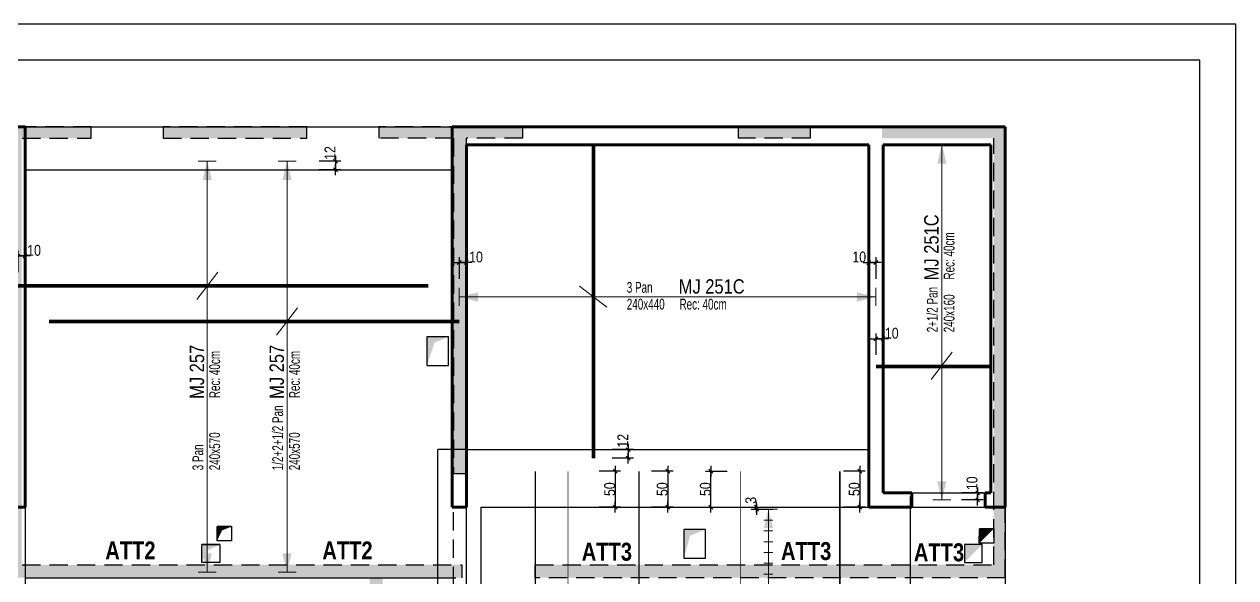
# Model space of a CAD drawing. Header units: millimetres. Extents: x 12821 to 19311, y -3644 to -644.
# Drawn here: x 17625 to 19311, y -1414 to -644 of the extents above; entities that cross this region are included whole.
import ezdxf
from ezdxf.enums import TextEntityAlignment as Align

# ---------------------------------------------------------------- set-up
doc = ezdxf.new("R2010")
doc.units = ezdxf.units.MM
doc.linetypes.add('CACHEX2', pattern=[19.05, 12.7, -6.35])
for name, color, linetype in [('01-Cad  2', 1, 'Continuous'), ('01_ARMA_INF', 50, 'Continuous'), ('01_cote_gen', 4, 'Continuous'), ('01_linteaux', 2, 'Continuous'), ('01_murs_sup', 2, 'CACHEX2'), ('01_resv', 32, 'Continuous'), ('01_texte', 230, 'Continuous'), ('AA_COTES', 2, 'Continuous')]:
    doc.layers.add(name, color=color, linetype=linetype)
doc.layers.add('01_murs_coup', color=5, linetype='Continuous', lineweight=60)
doc.styles.add('PATIO', font='ARIALN.TTF')
doc.styles.add('STYLE2', font='ARIALN.TTF')
doc.styles.add('Titre', font='ariblk.ttf')
doc.dimstyles.new('JB50', dxfattribs={"dimscale": 0.1, "dimtxt": 150, "dimasz": 15, "dimexe": 0.1, "dimexo": 0.1, "dimgap": 0.09, "dimtad": 1, "dimdec": 1, "dimdsep": 46, "dimtxsty": 'STYLE2', "dimblk1": 'BOND_G', "dimblk2": 'BOND_D', "dimsah": 1, "dimcen": 1.5, "dimdle": 0.01, "dimse1": 1, "dimse2": 1, "dimclrd": 4, "dimclre": 2, "dimclrt": 6, "dimazin": 2, "dimtfac": 2.333333, "dimtdec": 1, "dimtix": 1, "dimtmove": 2, "dimatfit": 3, "dimldrblk": 'BOND_G', "dimfxl": 1, "dimtolj": 1, "dimtzin": 0, "dimarcsym": 0})

# ---------------------------------------------------------------- blocks, each defined once
blk = doc.blocks.new('BOND_G')
at = {"layer": 'AA_COTES', "color": 0}
for p, q in [((0, -5), (0, 15)), ((5, 0), (-5, 0)), ((1.8, 1.8), (-1.8, -1.8))]:
    blk.add_line(p, q, dxfattribs=at)
blk = doc.blocks.new('BOND_D')
at = {"layer": 'AA_COTES', "color": 0}
for p, q in [((5, 0), (-5, 0)), ((-1.8, -1.8), (1.8, 1.8)), ((0, 5), (0, -15))]:
    blk.add_line(p, q, dxfattribs=at)
blk = doc.blocks.new('*D1582')
at = {"layer": '01_cote_gen', "color": 4, "lineweight": -2, "transparency": 16777216}
for p, q in [((18644.1, -1313.9), (18644.1, -1312.4)), ((18644.1, -1315.4), (18644.1, -1318.4)), ((18644.1, -1319.9), (18644.1, -1321.4))]:
    blk.add_line(p, q, dxfattribs=at)
at = {"layer": 'Defpoints', "color": 0, "transparency": 16777216}
for p in [(18644.1, -1318.4), (18666.7, -1315.4), (18673.1, -1318.4)]:
    blk.add_point(p, dxfattribs=at)
at = {"layer": '01_cote_gen', "color": 4, "lineweight": -2, "transparency": 16777216, "xscale": 1.5, "yscale": 1.5, "zscale": 1.5}
for name, p, rotation in [('BOND_G', (18644.1, -1315.4), 270), ('BOND_D', (18644.1, -1318.4), 90)]:
    blk.add_blockref(name, p, dxfattribs=dict(at, rotation=rotation))
at = {"layer": '01_cote_gen', "color": 6, "transparency": 16777216, "insert": (18636.1, -1305.9), "char_height": 15, "attachment_point": 5, "rotation": 90, "style": 'STYLE2'}
blk.add_mtext('\\A1;3', dxfattribs=at)
blk = doc.blocks.new('*D1586')
at = {"layer": '01_cote_gen', "color": 4, "lineweight": -2, "transparency": 16777216}
blk.add_line((18447.5, -1266.9), (18447.5, -1313.9), dxfattribs=at)
at = {"layer": 'Defpoints', "color": 0, "transparency": 16777216}
for p in [(18336.3, -1265.4), (18336.3, -1315.4), (18447.5, -1315.4)]:
    blk.add_point(p, dxfattribs=at)
at = {"layer": '01_cote_gen', "color": 4, "lineweight": -2, "transparency": 16777216, "xscale": 1.5, "yscale": 1.5, "zscale": 1.5}
for name, p, rotation in [('BOND_G', (18447.5, -1265.4), 90), ('BOND_D', (18447.5, -1315.4), 270)]:
    blk.add_blockref(name, p, dxfattribs=dict(at, rotation=rotation))
at = {"layer": '01_cote_gen', "color": 6, "transparency": 16777216, "insert": (18439.8, -1290.4), "char_height": 15, "attachment_point": 5, "rotation": 90, "style": 'STYLE2'}
blk.add_mtext('\\A1;50', dxfattribs=at)
blk = doc.blocks.new('*D1589')
at = {"layer": '01_cote_gen', "color": 4, "lineweight": -2, "transparency": 16777216}
blk.add_line((18520.6, -1266.9), (18520.6, -1313.9), dxfattribs=at)
at = {"layer": 'Defpoints', "color": 0, "transparency": 16777216}
for p in [(18480.4, -1265.4), (18480.4, -1315.4), (18520.6, -1315.4)]:
    blk.add_point(p, dxfattribs=at)
at = {"layer": '01_cote_gen', "color": 4, "lineweight": -2, "transparency": 16777216, "xscale": 1.5, "yscale": 1.5, "zscale": 1.5}
for name, p, rotation in [('BOND_G', (18520.6, -1265.4), 90), ('BOND_D', (18520.6, -1315.4), 270)]:
    blk.add_blockref(name, p, dxfattribs=dict(at, rotation=rotation))
at = {"layer": '01_cote_gen', "color": 6, "transparency": 16777216, "insert": (18512.9, -1290.4), "char_height": 15, "attachment_point": 5, "rotation": 90, "style": 'STYLE2'}
blk.add_mtext('\\A1;50', dxfattribs=at)
blk = doc.blocks.new('*D1590')
at = {"layer": '01_cote_gen', "color": 4, "lineweight": -2, "transparency": 16777216}
blk.add_line((18787.7, -1266.9), (18787.7, -1313.9), dxfattribs=at)
at = {"layer": 'Defpoints', "color": 0, "transparency": 16777216}
for p in [(18759.9, -1265.4), (18740, -1315.4), (18787.7, -1315.4)]:
    blk.add_point(p, dxfattribs=at)
at = {"layer": '01_cote_gen', "color": 4, "lineweight": -2, "transparency": 16777216, "xscale": 1.5, "yscale": 1.5, "zscale": 1.5}
for name, p, rotation in [('BOND_G', (18787.7, -1265.4), 90), ('BOND_D', (18787.7, -1315.4), 270)]:
    blk.add_blockref(name, p, dxfattribs=dict(at, rotation=rotation))
at = {"layer": '01_cote_gen', "color": 6, "transparency": 16777216, "insert": (18780, -1290.4), "char_height": 15, "attachment_point": 5, "rotation": 90, "style": 'STYLE2'}
blk.add_mtext('\\A1;50', dxfattribs=at)
blk = doc.blocks.new('*D1591')
at = {"layer": '01_cote_gen', "color": 4, "lineweight": -2, "transparency": 16777216}
blk.add_line((18580.6, -1313.9), (18580.6, -1266.9), dxfattribs=at)
at = {"layer": 'Defpoints', "color": 0, "transparency": 16777216}
for p in [(18580.6, -1265.4), (18621.5, -1265.4), (18621.5, -1315.4)]:
    blk.add_point(p, dxfattribs=at)
at = {"layer": '01_cote_gen', "color": 4, "lineweight": -2, "transparency": 16777216, "xscale": 1.5, "yscale": 1.5, "zscale": 1.5}
for name, p, rotation in [('BOND_D', (18580.6, -1265.4), 90), ('BOND_G', (18580.6, -1315.4), 270)]:
    blk.add_blockref(name, p, dxfattribs=dict(at, rotation=rotation))
at = {"layer": '01_cote_gen', "color": 6, "transparency": 16777216, "insert": (18572.9, -1290.4), "char_height": 15, "attachment_point": 5, "rotation": 90, "style": 'STYLE2'}
blk.add_mtext('\\A1;50', dxfattribs=at)
blk = doc.blocks.new('*D1626')
at = {"layer": '01_cote_gen', "color": 4, "lineweight": -2, "transparency": 16777216}
blk.add_line((18058.3, -835.9), (18058.3, -844.9), dxfattribs=at)
at = {"layer": 'Defpoints', "color": 0, "transparency": 16777216}
for p in [(18003.5, -834.4), (18003.5, -846.4), (18058.3, -846.4)]:
    blk.add_point(p, dxfattribs=at)
at = {"layer": '01_cote_gen', "color": 4, "lineweight": -2, "transparency": 16777216, "xscale": 1.5, "yscale": 1.5, "zscale": 1.5}
for name, p, rotation in [('BOND_G', (18058.3, -834.4), 90), ('BOND_D', (18058.3, -846.4), 270)]:
    blk.add_blockref(name, p, dxfattribs=dict(at, rotation=rotation))
at = {"layer": '01_cote_gen', "color": 6, "transparency": 16777216, "insert": (18050.7, -822.9), "char_height": 15, "attachment_point": 5, "rotation": 90, "style": 'STYLE2'}
blk.add_mtext('\\A1;12', dxfattribs=at)
blk = doc.blocks.new('*D1627')
at = {"layer": '01_cote_gen', "color": 4, "lineweight": -2, "transparency": 16777216}
blk.add_line((18231.9, -975.3), (18238.9, -975.3), dxfattribs=at)
at = {"layer": 'Defpoints', "color": 0, "transparency": 16777216}
for p in [(18240.4, -975.3), (18230.4, -1010.6), (18240.4, -1010.6)]:
    blk.add_point(p, dxfattribs=at)
at = {"layer": '01_cote_gen', "color": 4, "lineweight": -2, "transparency": 16777216, "xscale": 1.5, "yscale": 1.5, "zscale": 1.5, "rotation": 180}
blk.add_blockref('BOND_G', (18230.4, -975.3), dxfattribs=at)
at = {"layer": '01_cote_gen', "color": 4, "lineweight": -2, "transparency": 16777216, "xscale": 1.5, "yscale": 1.5, "zscale": 1.5}
blk.add_blockref('BOND_D', (18240.4, -975.3), dxfattribs=at)
at = {"layer": '01_cote_gen', "color": 6, "transparency": 16777216, "insert": (18253.8, -967.6), "char_height": 15, "attachment_point": 5, "style": 'STYLE2'}
blk.add_mtext('\\A1;10', dxfattribs=at)
blk = doc.blocks.new('*D1628')
at = {"layer": '01_cote_gen', "color": 4, "lineweight": -2, "transparency": 16777216}
blk.add_line((17618.1, -966.1), (17625.1, -966.1), dxfattribs=at)
at = {"layer": 'Defpoints', "color": 0, "transparency": 16777216}
for p in [(17626.6, -966.1), (17616.6, -1007.8), (17626.6, -1007.8)]:
    blk.add_point(p, dxfattribs=at)
at = {"layer": '01_cote_gen', "color": 4, "lineweight": -2, "transparency": 16777216, "xscale": 1.5, "yscale": 1.5, "zscale": 1.5, "rotation": 180}
blk.add_blockref('BOND_G', (17616.6, -966.1), dxfattribs=at)
at = {"layer": '01_cote_gen', "color": 4, "lineweight": -2, "transparency": 16777216, "xscale": 1.5, "yscale": 1.5, "zscale": 1.5}
blk.add_blockref('BOND_D', (17626.6, -966.1), dxfattribs=at)
at = {"layer": '01_cote_gen', "color": 6, "transparency": 16777216, "insert": (17639.1, -958.4), "char_height": 15, "attachment_point": 5, "style": 'STYLE2'}
blk.add_mtext('\\A1;10', dxfattribs=at)
blk = doc.blocks.new('*D1630')
at = {"layer": '01_cote_gen', "color": 4, "lineweight": -2, "transparency": 16777216}
blk.add_line((18801.6, -975.3), (18808.6, -975.3), dxfattribs=at)
at = {"layer": 'Defpoints', "color": 0, "transparency": 16777216}
for p in [(18810.1, -975.3), (18810.1, -1035.6), (18800.1, -1235.4)]:
    blk.add_point(p, dxfattribs=at)
at = {"layer": '01_cote_gen', "color": 4, "lineweight": -2, "transparency": 16777216, "xscale": 1.5, "yscale": 1.5, "zscale": 1.5, "rotation": 180}
blk.add_blockref('BOND_G', (18800.1, -975.3), dxfattribs=at)
at = {"layer": '01_cote_gen', "color": 4, "lineweight": -2, "transparency": 16777216, "xscale": 1.5, "yscale": 1.5, "zscale": 1.5}
blk.add_blockref('BOND_D', (18810.1, -975.3), dxfattribs=at)
at = {"layer": '01_cote_gen', "color": 6, "transparency": 16777216, "insert": (18786.9, -967.6), "char_height": 15, "attachment_point": 5, "style": 'STYLE2'}
blk.add_mtext('\\A1;10', dxfattribs=at)
blk = doc.blocks.new('*D1631')
at = {"layer": '01_cote_gen', "color": 4, "lineweight": -2, "transparency": 16777216}
blk.add_line((18465.6, -1236.9), (18465.6, -1245.9), dxfattribs=at)
at = {"layer": 'Defpoints', "color": 0, "transparency": 16777216}
for p in [(18417.3, -1235.4), (18417.3, -1247.4), (18465.6, -1247.4)]:
    blk.add_point(p, dxfattribs=at)
at = {"layer": '01_cote_gen', "color": 4, "lineweight": -2, "transparency": 16777216, "xscale": 1.5, "yscale": 1.5, "zscale": 1.5}
for name, p, rotation in [('BOND_G', (18465.6, -1235.4), 90), ('BOND_D', (18465.6, -1247.4), 270)]:
    blk.add_blockref(name, p, dxfattribs=dict(at, rotation=rotation))
at = {"layer": '01_cote_gen', "color": 6, "transparency": 16777216, "insert": (18458.1, -1223.1), "char_height": 15, "attachment_point": 5, "rotation": 90, "style": 'STYLE2'}
blk.add_mtext('\\A1;12', dxfattribs=at)
blk = doc.blocks.new('*D1651')
at = {"layer": '01_cote_gen', "color": 4, "lineweight": -2, "transparency": 16777216}
blk.add_line((18811.6, -1081.2), (18818.6, -1081.2), dxfattribs=at)
at = {"layer": 'Defpoints', "color": 0, "transparency": 16777216}
for p in [(18820.1, -1081.2), (18810.1, -1119.7), (18820.1, -1119.7)]:
    blk.add_point(p, dxfattribs=at)
at = {"layer": '01_cote_gen', "color": 4, "lineweight": -2, "transparency": 16777216, "xscale": 1.5, "yscale": 1.5, "zscale": 1.5, "rotation": 180}
blk.add_blockref('BOND_G', (18810.1, -1081.2), dxfattribs=at)
at = {"layer": '01_cote_gen', "color": 4, "lineweight": -2, "transparency": 16777216, "xscale": 1.5, "yscale": 1.5, "zscale": 1.5}
blk.add_blockref('BOND_D', (18820.1, -1081.2), dxfattribs=at)
at = {"layer": '01_cote_gen', "color": 6, "transparency": 16777216, "insert": (18832.2, -1073.6), "char_height": 15, "attachment_point": 5, "style": 'STYLE2'}
blk.add_mtext('\\A1;10', dxfattribs=at)
blk = doc.blocks.new('*D1670')
at = {"layer": '01_cote_gen', "color": 4, "lineweight": -2, "transparency": 16777216}
blk.add_line((18951.6, -1296.9), (18951.6, -1303.9), dxfattribs=at)
at = {"layer": 'Defpoints', "color": 0, "transparency": 16777216}
for p in [(18860.1, -1295.4), (18914.4, -1305.4), (18951.6, -1305.4)]:
    blk.add_point(p, dxfattribs=at)
at = {"layer": '01_cote_gen', "color": 4, "lineweight": -2, "transparency": 16777216, "xscale": 1.5, "yscale": 1.5, "zscale": 1.5}
for name, p, rotation in [('BOND_G', (18951.6, -1295.4), 90), ('BOND_D', (18951.6, -1305.4), 270)]:
    blk.add_blockref(name, p, dxfattribs=dict(at, rotation=rotation))
at = {"layer": '01_cote_gen', "color": 6, "transparency": 16777216, "insert": (18943.9, -1282.3), "char_height": 15, "attachment_point": 5, "rotation": 90, "style": 'STYLE2'}
blk.add_mtext('\\A1;10', dxfattribs=at)

msp = doc.modelspace()

# ---------------------------------------------------------------- hatches: boundary and pattern name
at = {"layer": '01_murs_sup'}
h = msp.add_hatch(dxfattribs=at)
h.set_pattern_fill('DASH', color=256, scale=2.5, angle=135)
h.set_pattern_definition([(135, (3467.145, 11747.268), (-11.22532, 9e-16), [7.9375, -7.9375])])
h.paths.add_polyline_path([(15409.18, -1916.45), (15389.18, -1916.45), (15389.18, -2444.45), (17606.59, -2444.45), (17606.59, -2484.34), (17621.78, -2484.34), (17621.78, -2210.45), (18222.09, -2210.45), (18222.09, -2678.35), (18240.09, -2678.35), (18240.09, -2074.5), (18222.09, -2074.5), (18222.09, -2192.45), (17625.78, -2192.45), (17625.78, -1936.5), (18222.09, -1936.5), (18222.09, -1941.5), (18239.78, -1941.5), (18239.78, -1558.45), (18123.78, -1558.45), (18123.78, -1413.62), (18233.78, -1413.61), (18233.78, -1395.61), (17621.78, -1395.65), (17621.78, -802.45), (17718.33, -802.45), (17718.33, -786.45), (17601.78, -786.45), (17601.78, -1413.65), (18105.78, -1413.62), (18105.78, -1576.45), (18222.09, -1576.45), (18222.09, -1916.5), (17607.59, -1916.5), (17607.59, -2419.45), (17345.78, -2419.45), (17345.78, -1916.45), (17327.59, -1916.45), (17327.59, -2419.45), (16811.78, -2419.45), (16811.78, -1916.45), (16791.78, -1916.45), (16791.78, -2419.45), (16531.78, -2419.45), (16531.78, -1866.45), (16503.78, -1866.45), (16503.78, -1886.45), (16511.78, -1886.45), (16511.78, -2419.45), (16391.78, -2419.45), (16391.78, -1991.45), (16373.78, -1991.45), (16373.78, -2419.45), (16253.78, -2419.45), (16253.78, -1886.45), (16401.78, -1886.45), (16401.78, -1866.45), (16235.78, -1866.45), (16235.78, -2419.45), (15986.05, -2419.45), (15986.05, -1916.45), (15966.05, -1916.45), (15966.05, -2419.45), (15409.18, -2419.45)])
h = msp.add_hatch(dxfattribs=at)
h.set_pattern_fill('DASH', color=256, scale=2.5, angle=135)
h.set_pattern_definition([(135, (3467.483, 11747.268), (-11.22532, 9e-16), [7.9375, -7.9375])])
h.paths.add_polyline_path([(18018.67, -786.45), (17818.67, -786.45), (17818.67, -802.45), (18018.67, -802.45)])
h.paths.add_polyline_path([(18318.67, -786.45), (18118.67, -786.45), (18118.67, -802.45), (18222.11, -802.45), (18222.11, -1268.75), (18240.11, -1268.75), (18240.11, -802.45), (18318.67, -802.45)])
h.paths.add_polyline_path([(18718.71, -786.45), (18618.67, -786.45), (18618.67, -802.45), (18718.71, -802.45)], flags=17)
h.paths.add_polyline_path([(18990.11, -786.45), (18818.71, -786.45), (18818.71, -802.45), (18974.11, -802.45), (18974.11, -1395.57), (18336.12, -1395.61), (18336.12, -1413.61), (18990.11, -1413.57)])

# ---------------------------------------------------------------- linework, layer by layer
at = {"layer": '01-Cad  2'}
for p, q in [((19310.7, -643.85), (12820.7, -643.85)), ((19310.7, -3643.85), (19310.7, -643.85)), ((19260.7, -693.85), (12870.7, -693.85)), ((19260.7, -3593.85), (19260.7, -693.85))]:
    msp.add_line(p, q, dxfattribs=at)
at = {"layer": '01_ARMA_INF', "linetype": 'Continuous', "lineweight": 0, "const_width": 5, "flags": 128}
for points in [[(18417.3, -811.45), (18417.3, -1247.45)], [(18187.56, -1007.59), (17616.59, -1007.75)], [(18230.59, -1057.12), (17659.63, -1057.28)], [(18810.11, -1119.65), (18970.11, -1119.65)]]:
    msp.add_lwpolyline(points, dxfattribs=at)
at = {"layer": '01_linteaux'}
for p, q in [((17626.59, -786.45), (18220.59, -786.45)), ((17626.59, -846.45), (18220.59, -846.45)), ((18200.59, -1916.4), (18200.59, -1235.45)), ((18240.59, -1235.45), (18200.59, -1235.45)), ((18240.59, -1235.45), (18800.11, -1235.45)), ((18860.11, -1295.45), (18962.11, -1295.45)), ((17626.59, -1315.45), (17626.59, -1916.4)), ((18240.59, -1916.4), (18240.59, -1315.45)), ((18260.59, -1315.45), (18800.11, -1315.45)), ((18260.59, -1315.45), (18260.59, -1916.4)), ((18860.11, -1315.45), (18962.11, -1315.45)), ((18990.11, -1315.45), (18990.11, -1916.45)), ((17626.59, -1413.65), (18200.59, -1413.62))]:
    msp.add_line(p, q, dxfattribs=at)
at = {"layer": '01_murs_coup'}
for p, q in [((15389.58, -786.45), (17626.59, -786.45)), ((17626.59, -1315.45), (17626.59, -786.45)), ((18220.59, -1315.45), (18220.59, -786.45)), ((18220.59, -786.45), (18990.11, -786.45)), ((18990.11, -1315.45), (18990.11, -786.45)), ((18240.59, -1315.45), (18240.59, -811.45)), ((18240.59, -811.45), (18800.11, -811.45)), ((18800.11, -1315.45), (18800.11, -811.45)), ((18820.11, -811.45), (18970.11, -811.45)), ((18820.11, -1295.45), (18820.11, -811.45)), ((18970.11, -1295.45), (18970.11, -811.45)), ((18820.11, -1295.45), (18860.11, -1295.45)), ((18860.11, -1315.45), (18860.11, -1295.45)), ((18962.11, -1295.45), (18970.11, -1295.45)), ((18962.11, -1295.45), (18970.11, -1295.45)), ((18962.11, -1315.45), (18962.11, -1295.45)), ((17606.59, -1315.45), (17626.59, -1315.45)), ((18240.59, -1315.45), (18220.59, -1315.45)), ((18800.11, -1315.45), (18860.11, -1315.45)), ((18962.11, -1315.45), (18990.11, -1315.45)), ((18962.11, -1315.45), (18990.11, -1315.45))]:
    msp.add_line(p, q, dxfattribs=at)
at = {"layer": '01_murs_sup', "ltscale": 2}
for p, q in [((17718.67, -786.45), (17602.32, -786.45)), ((17718.67, -802.45), (17718.67, -786.45)), ((18018.67, -786.45), (17818.67, -786.45)), ((17818.67, -786.45), (17818.67, -802.45)), ((18018.67, -802.45), (18018.67, -786.45)), ((18318.67, -786.45), (18118.67, -786.45)), ((18118.67, -786.45), (18118.67, -802.45)), ((18318.67, -786.45), (18318.67, -802.45)), ((18718.71, -786.45), (18618.67, -786.45)), ((18618.67, -786.45), (18618.67, -802.45)), ((18718.71, -786.45), (18718.71, -802.45)), ((18990.11, -1413.57), (18990.11, -786.45)), ((17622.6, -802.45), (17718.67, -802.45)), ((17818.67, -802.45), (18018.67, -802.45)), ((18222.39, -802.45), (18118.67, -802.45)), ((18222.39, -802.45), (18222.39, -1268.75)), ((18318.67, -802.45), (18240.39, -802.45)), ((18240.39, -1268.75), (18240.39, -802.45)), ((18718.71, -802.45), (18618.67, -802.45)), ((18974.11, -1395.57), (18974.11, -802.45)), ((18222.39, -1268.75), (18240.39, -1268.75)), ((18222.43, -1576.45), (18222.43, -1315.45)), ((17622.6, -1395.65), (18234.11, -1395.61)), ((18234.11, -1395.61), (18234.12, -1413.61)), ((18336.12, -1395.61), (18974.11, -1395.57)), ((18336.12, -1413.61), (18336.12, -1395.61)), ((18124.11, -1413.62), (18234.12, -1413.61)), ((18124.11, -1413.62), (18234.12, -1413.61)), ((18990.11, -1413.57), (18336.12, -1413.61))]:
    msp.add_line(p, q, dxfattribs=at)
at = {"layer": '01_resv'}
for p, q in [((18200.61, -1078.49), (18185.61, -1078.49)), ((18185.61, -1078.49), (18185.61, -1118.49)), ((18215.61, -1078.49), (18185.61, -1078.49)), ((18215.61, -1078.49), (18200.61, -1078.49)), ((18215.61, -1118.49), (18215.61, -1078.49)), ((18185.61, -1118.49), (18215.61, -1118.49)), ((17893.64, -1362.47), (17893.64, -1342.47)), ((17893.64, -1342.47), (17913.64, -1342.47)), ((17913.64, -1342.47), (17893.64, -1342.47)), ((17903.64, -1342.47), (17903.64, -1342.47)), ((17903.64, -1342.47), (17913.64, -1342.47)), ((17913.64, -1342.47), (17913.64, -1362.47)), ((18558.11, -1346.42), (18543.11, -1346.42)), ((18543.11, -1346.42), (18543.11, -1386.42)), ((18573.11, -1346.42), (18543.11, -1346.42)), ((18573.11, -1346.42), (18558.11, -1346.42)), ((18573.11, -1386.42), (18573.11, -1346.42)), ((18953.81, -1365.48), (18954.11, -1345.48)), ((18954.11, -1345.48), (18974.11, -1345.48)), ((18974.11, -1345.48), (18954.11, -1345.48)), ((18964.11, -1345.48), (18964.11, -1345.48)), ((18964.11, -1345.48), (18974.11, -1345.48)), ((18974.11, -1345.48), (18974.11, -1365.48)), ((17913.64, -1362.47), (17893.64, -1362.47)), ((17872.62, -1392.46), (17872.62, -1367.46)), ((17872.62, -1367.46), (17897.62, -1367.46)), ((17897.62, -1367.46), (17872.62, -1367.46)), ((17897.62, -1367.46), (17885.12, -1367.46)), ((17885.12, -1367.46), (17897.62, -1367.46)), ((17897.62, -1367.46), (17897.62, -1392.46)), ((18958.13, -1367.49), (18933.13, -1367.49)), ((18933.13, -1367.49), (18933.13, -1392.49)), ((18974.11, -1365.48), (18953.81, -1365.48)), ((18958.13, -1392.49), (18958.13, -1367.49)), ((17897.62, -1392.46), (17872.62, -1392.46)), ((18543.11, -1386.42), (18573.11, -1386.42)), ((18933.13, -1392.49), (18945.63, -1392.49)), ((18933.13, -1392.49), (18958.13, -1392.49)), ((18945.63, -1392.49), (18958.13, -1392.49))]:
    msp.add_line(p, q, dxfattribs=at)
for points in [[(18185.61, -1118.49), (18185.61, -1078.49), (18196.13, -1086.54)], [(18185.61, -1078.49), (18215.61, -1078.49), (18196.13, -1086.54)], [(17893.64, -1362.47), (17893.64, -1342.47), (17900.48, -1347.82)], [(17893.64, -1342.47), (17913.64, -1342.47), (17900.48, -1347.82)], [(18543.11, -1386.42), (18543.11, -1346.42), (18551.47, -1355.23)], [(18543.11, -1346.42), (18573.11, -1346.42), (18551.47, -1355.23)], [(18953.81, -1365.48), (18954.11, -1345.48), (18974.11, -1345.48)], [(17872.62, -1392.46), (17872.62, -1367.46), (17880.65, -1375.32)], [(17872.62, -1367.46), (17897.62, -1367.46), (17880.65, -1375.32)], [(18933.13, -1392.49), (18933.13, -1367.49), (18958.13, -1367.49)]]:
    msp.add_solid(points, dxfattribs=at)
at = {"layer": '01_texte', "linetype": 'Continuous', "lineweight": 0}
for p, q in [((18889.43, -811.45), (18914.39, -811.45)), ((18901.91, -1305.45), (18901.91, -811.45)), ((17867.51, -834.45), (17892.47, -834.45)), ((17879.99, -1405.61), (17879.99, -834.45)), ((17978.51, -834.45), (18003.47, -834.45)), ((17990.99, -1405.61), (17990.99, -834.45)), ((17865.49, -1026.73), (17894.5, -988.66)), ((18230.39, -1010.64), (18230.39, -1035.6)), ((18397.84, -1008.29), (18435.91, -1037.3)), ((18810.11, -1010.64), (18810.11, -1035.6)), ((18230.39, -1023.12), (18810.11, -1023.12)), ((17976.48, -1076.23), (18005.49, -1038.16)), ((18887.08, -1137.99), (18916.09, -1099.92)), ((18889.43, -1305.45), (18914.39, -1305.45)), ((18648.15, -1318.45), (18673.11, -1318.45)), ((18660.63, -1753.45), (18660.63, -1318.45)), ((18654.39, -1333.45), (18666.87, -1333.45)), ((18654.39, -1348.45), (18666.87, -1348.45)), ((18654.39, -1363.45), (18666.87, -1363.45)), ((18654.39, -1378.45), (18666.87, -1378.45)), ((18654.39, -1393.45), (18666.87, -1393.45)), ((17867.51, -1405.61), (17892.47, -1405.61)), ((17978.51, -1405.61), (18003.47, -1405.61)), ((18654.39, -1408.45), (18666.87, -1408.45))]:
    msp.add_line(p, q, dxfattribs=at)
at = {"layer": '01_texte'}
for points, const_width in [([(18336.31, -1931.45), (18336.31, -1265.45)], 2), ([(18381.93, -1959.45), (18381.93, -1265.45)], 1), ([(18480.42, -1754.45), (18480.42, -1265.45)], 2), ([(18621.53, -1959.45), (18621.53, -1265.45)], 1), ([(18759.94, -1931.45), (18759.94, -1265.45)], 2), ([(18857.99, -1931.45), (18857.99, -1300.45)], 2)]:
    msp.add_lwpolyline(points, dxfattribs=dict(at, const_width=const_width))
at = {"layer": '01_texte', "linetype": 'Continuous', "lineweight": 0}
for points in [[(18901.91, -811.45), (18895.45, -837.54), (18901.91, -837.54)], [(18901.91, -811.45), (18908.37, -837.54), (18901.91, -837.54)], [(17879.99, -834.45), (17873.53, -860.54), (17879.99, -860.54)], [(17879.99, -834.45), (17886.45, -860.54), (17879.99, -860.54)], [(17990.99, -834.45), (17984.53, -860.54), (17990.99, -860.54)], [(17990.99, -834.45), (17997.45, -860.54), (17990.99, -860.54)], [(18230.39, -1023.12), (18256.48, -1016.66), (18256.48, -1023.12)], [(18230.39, -1023.12), (18256.48, -1029.58), (18256.48, -1023.12)], [(18810.11, -1023.12), (18784.02, -1016.66), (18784.02, -1023.12)], [(18810.11, -1023.12), (18784.02, -1029.58), (18784.02, -1023.12)], [(18901.91, -1305.45), (18895.45, -1279.35), (18901.91, -1279.35)], [(18901.91, -1305.45), (18908.37, -1279.35), (18901.91, -1279.35)], [(18660.63, -1318.45), (18654.17, -1344.54), (18660.63, -1344.54)], [(18660.63, -1318.45), (18667.09, -1344.54), (18660.63, -1344.54)], [(17879.99, -1405.61), (17873.53, -1379.52), (17879.99, -1379.52)], [(17879.99, -1405.61), (17886.45, -1379.52), (17879.99, -1379.52)], [(17990.99, -1405.61), (17984.53, -1379.52), (17990.99, -1379.52)], [(17990.99, -1405.61), (17997.45, -1379.52), (17990.99, -1379.52)]]:
    msp.add_solid(points, dxfattribs=at)

# ---------------------------------------------------------------- texts
at = {"layer": '01_texte', "ltscale": 5, "style": 'PATIO'}
for s, p in [('MJ 251C', (18897.26, -999.93)), ('MJ 257', (17875.66, -1164.83)), ('MJ 257', (17986.66, -1164.83))]:
    msp.add_text(s, height=20, rotation=90, dxfattribs=at).set_placement(p)
at = {"layer": '01_texte', "ltscale": 5, "style": 'PATIO', "width": 0.8}
for s, p in [('Rec: 40cm', (18919.39, -998.93)), ('2+1/2 Pan', (18896.05, -1072.26)), ('240x160', (18919.39, -1072.26)), ('Rec: 40cm', (17897.79, -1163.84)), ('Rec: 40cm', (18008.79, -1163.84)), ('1/2+2+1/2 Pan', (17985.45, -1264.16)), ('240x570', (17897.79, -1264.16)), ('240x570', (18008.79, -1264.16)), ('3 Pan', (17874.46, -1264.16))]:
    msp.add_text(s, height=15, rotation=90, dxfattribs=at).set_placement(p)
for s, p in [('3 Pan', (18463.57, -1017.26)), ('240x440', (18463.57, -1040.59)), ('Rec: 40cm', (18536.9, -1040.59))]:
    msp.add_text(s, height=15, dxfattribs=at).set_placement(p)
at = {"layer": '01_texte', "ltscale": 5, "style": 'PATIO'}
msp.add_text('MJ 251C', height=20, dxfattribs=at).set_placement((18535.9, -1018.46))
at = {"layer": '01_texte', "style": 'Titre', "width": 0.7}
for s, p in [('ATT2', (17773.09, -1395.64)), ('ATT2', (18075.02, -1395.64)), ('ATT3', (18435.88, -1397.38)), ('ATT3', (18713.07, -1396.5)), ('ATT3', (18897.9, -1398.26))]:
    msp.add_text(s, height=25, rotation=0, dxfattribs=at).set_placement(p, align=Align.BOTTOM_CENTER)

# ---------------------------------------------------------------- dimensions: what is measured, and where the dimension line sits
at = {"layer": '01_cote_gen'}
for base, p1, p2, picture, middle in [((18058.29, -846.45), (18003.47, -834.45), (18003.47, -846.45), '*D1626', (18050.75, -822.92)), ((18465.63, -1247.45), (18417.3, -1235.45), (18417.3, -1247.45), '*D1631', (18458.09, -1223.05)), ((18951.6, -1305.45), (18860.11, -1295.45), (18914.39, -1305.45), '*D1670', (18943.93, -1282.29)), ((18644.13, -1318.45), (18666.67, -1315.45), (18673.11, -1318.45), '*D1582', (18636.06, -1305.86))]:
    dim = msp.add_linear_dim(base=base, p1=p1, p2=p2, angle=90, dimstyle='JB50', dxfattribs=at)
    dim.commit()
    dim.dimension.update_dxf_attribs({"geometry": picture, "text_midpoint": middle, "dimtype": 160})
for base, p1, p2, picture, middle in [((17626.59, -966.06), (17616.59, -1007.75), (17626.59, -1007.75), '*D1628', (17639.1, -958.39)), ((18240.39, -975.25), (18230.39, -1010.64), (18240.39, -1010.64), '*D1627', (18253.83, -967.58)), ((18810.11, -975.25), (18800.11, -1235.45), (18810.11, -1035.6), '*D1630', (18786.87, -967.58)), ((18820.11, -1081.24), (18810.11, -1119.65), (18820.11, -1119.65), '*D1651', (18832.2, -1073.57))]:
    dim = msp.add_linear_dim(base=base, p1=p1, p2=p2, dimstyle='JB50', dxfattribs=at)
    dim.commit()
    dim.dimension.update_dxf_attribs({"geometry": picture, "text_midpoint": middle, "dimtype": 160})
for base, p1, p2, picture, middle in [((18447.49, -1315.45), (18336.31, -1265.45), (18336.31, -1315.45), '*D1586', (18439.82, -1290.45)), ((18520.61, -1315.45), (18480.42, -1265.45), (18480.42, -1315.45), '*D1589', (18512.95, -1290.45)), ((18580.58, -1265.45), (18621.53, -1315.45), (18621.53, -1265.45), '*D1591', (18572.91, -1290.45)), ((18787.7, -1315.45), (18759.94, -1265.45), (18740, -1315.45), '*D1590', (18780.03, -1290.45))]:
    dim = msp.add_linear_dim(base=base, p1=p1, p2=p2, angle=90, dimstyle='JB50', dxfattribs=at)
    dim.commit()
    dim.dimension.update_dxf_attribs({"geometry": picture, "text_midpoint": middle})

doc.saveas('drawing.dxf')
